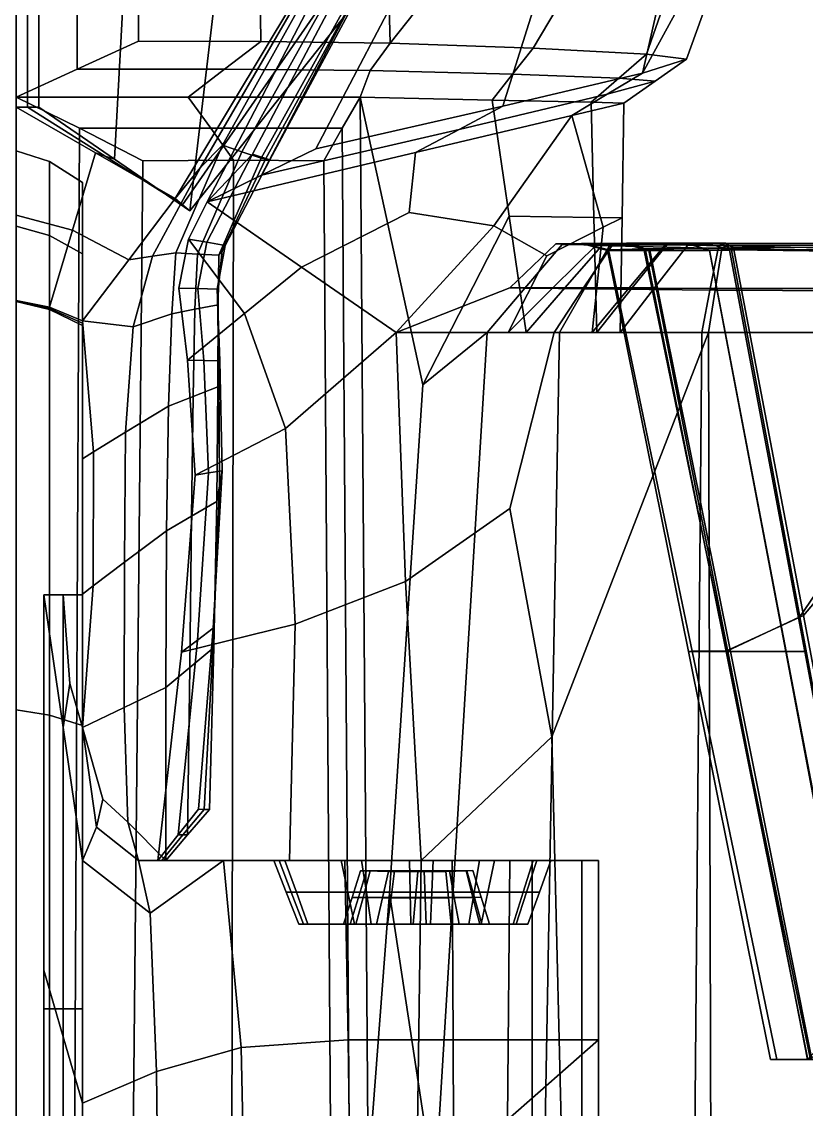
# Model space of a CAD drawing. Extents: x -0.97 to 0.97, y -3.2 to 2.94.
# Drawn here: x 0.004 to 0.556, y -1.914 to -1.148 of the extents above; entities that cross this region are included whole.
import ezdxf

# ---------------------------------------------------------------- set-up
doc = ezdxf.new("R2010")
doc.units = 0

msp = doc.modelspace()

# ---------------------------------------------------------------- linework, layer by layer
for points in [[(0.30911, -0.61197, 1.48229), (0.19304, -0.68223, 1.52173), (0.12244, -1.28111, 1.52199), (0.2758, -1.08781, 1.45087)], [(0.00805, -0.66997, 1.52316), (0, -0.66622, 1.5102), (0, -1.20824, 1.50308), (0.00805, -1.20824, 1.52218)], [(0.00805, -0.66997, 1.52316), (0.00805, -1.20824, 1.52218), (0.0161, -1.20824, 1.54127), (0.0161, -0.67746, 1.54907)], [(0.09905, -0.69437, 1.54055), (0.0161, -0.67746, 1.54907), (0.0161, -1.20824, 1.54127), (0.06927, -1.24467, 1.53163)], [(0.09905, -0.69437, 1.54055), (0.06927, -1.24467, 1.53163), (0.12244, -1.28111, 1.52199), (0.19304, -0.68223, 1.52173)], [(0.3534, -0.90356, 0.12538), (0.39881, -0.99217, 0.16561), (0.26335, -1.16303, -0.0069), (0.25686, -0.92598, 0.02908)], [(0.16934, -0.93384, -0.02034), (0.25686, -0.92598, 0.02908), (0.26335, -1.16303, -0.0069), (0.17238, -1.1618, -0.07773)], [(0.04317, -0.9327, -0.03723), (0.04314, -1.18141, -0.092), (0, -1.2011, -0.0802), (0, -0.93184, -0.03268)], [(0.04317, -0.9327, -0.03723), (0.08633, -0.93442, -0.04633), (0.08629, -1.16171, -0.10379), (0.04314, -1.18141, -0.092)], [(0.16934, -0.93384, -0.02034), (0.17238, -1.1618, -0.07773), (0.08629, -1.16171, -0.10379), (0.08633, -0.93442, -0.04633)], [(0.53946, -0.95912, 0.79418), (0.48033, -1.01217, 0.84908), (0.44103, -1.18428, 0.73614), (0.5429, -0.99805, 0.70376)], [(0.42786, -1.05909, 0.2239), (0.36404, -1.16657, 0.15343), (0.26335, -1.16303, -0.0069), (0.39881, -0.99217, 0.16561)], [(0.53145, -1.0097, 0.54884), (0.5429, -0.99805, 0.70376), (0.44103, -1.18428, 0.73614), (0.47211, -1.17442, 0.55108)], [(0.53145, -1.0097, 0.54884), (0.47211, -1.17442, 0.55108), (0.44384, -1.17087, 0.35538), (0.49611, -1.02104, 0.37402)], [(0.3896, -1.058, 0.94794), (0.34279, -1.20752, 0.90617), (0.44103, -1.18428, 0.73614), (0.48033, -1.01217, 0.84908)], [(0.42786, -1.05909, 0.2239), (0.49611, -1.02104, 0.37402), (0.44384, -1.17087, 0.35538), (0.36404, -1.16657, 0.15343)], [(0.3896, -1.058, 0.94794), (0.28307, -1.10023, 1.06877), (0.21097, -1.23745, 1.06869), (0.34279, -1.20752, 0.90617)], [(0.25548, -1.07761, 1.43277), (0.11727, -1.27683, 1.50742), (0.1121, -1.27255, 1.49284), (0.23515, -1.0674, 1.41466)], [(0.19535, -1.13798, 1.43127), (0.23515, -1.0674, 1.41466), (0.1121, -1.27255, 1.49284), (0.1298, -1.25071, 1.46688)], [(0.19535, -1.13798, 1.43127), (0.1298, -1.25071, 1.46688), (0.14524, -1.23494, 1.44814), (0.23697, -1.0707, 1.40049)], [(0.24849, -1.07864, 1.38273), (0.23697, -1.0707, 1.40049), (0.14524, -1.23494, 1.44814), (0.15889, -1.23954, 1.43001)], [(0.25548, -1.07761, 1.43277), (0.2758, -1.08781, 1.45087), (0.12244, -1.28111, 1.52199), (0.11727, -1.27683, 1.50742)], [(0.24849, -1.07864, 1.38273), (0.15889, -1.23954, 1.43001), (0.17254, -1.24414, 1.41187), (0.26002, -1.08658, 1.36496)], [(0.25673, -1.09623, 1.24678), (0.26002, -1.08658, 1.36496), (0.17254, -1.24414, 1.41187), (0.1756, -1.24472, 1.27081)], [(0.23993, -1.10235, 1.10846), (0.16641, -1.24133, 1.1091), (0.13445, -1.27479, 1.0885), (0.22642, -1.09883, 1.08833)], [(0.25474, -1.09953, 1.07855), (0.22642, -1.09883, 1.08833), (0.13445, -1.27479, 1.0885), (0.17271, -1.25612, 1.0786)], [(0.23993, -1.10235, 1.10846), (0.25344, -1.10588, 1.1286), (0.17866, -1.2453, 1.12974), (0.16641, -1.24133, 1.1091)], [(0.25474, -1.09953, 1.07855), (0.17271, -1.25612, 1.0786), (0.21097, -1.23745, 1.06869), (0.28307, -1.10023, 1.06877)], [(0.25673, -1.09623, 1.24678), (0.1756, -1.24472, 1.27081), (0.17866, -1.2453, 1.12974), (0.25344, -1.10588, 1.1286)], [(0.14678, -1.18145, -0.06321), (0.04314, -1.18141, -0.092), (0.08629, -1.16171, -0.10379), (0.17238, -1.1618, -0.07773)], [(0.14678, -1.18145, -0.06321), (0.17238, -1.1618, -0.07773), (0.26335, -1.16303, -0.0069), (0.24931, -1.18233, 0.00839)], [(0.34961, -1.18486, 0.16562), (0.24931, -1.18233, 0.00839), (0.26335, -1.16303, -0.0069), (0.36404, -1.16657, 0.15343)], [(0.34961, -1.18486, 0.16562), (0.36404, -1.16657, 0.15343), (0.44384, -1.17087, 0.35538), (0.42431, -1.18779, 0.36193)], [(0.45004, -1.18982, 0.55077), (0.42431, -1.18779, 0.36193), (0.44384, -1.17087, 0.35538), (0.47211, -1.17442, 0.55108)], [(0.45004, -1.18982, 0.55077), (0.47211, -1.17442, 0.55108), (0.44103, -1.18428, 0.73614), (0.41616, -1.1991, 0.73244)], [(0.14678, -1.18145, -0.06321), (0.12118, -1.2011, -0.0487), (0, -1.2011, -0.0802), (0.04314, -1.18141, -0.092)], [(0.14678, -1.18145, -0.06321), (0.24931, -1.18233, 0.00839), (0.24236, -1.2011, -0.0172), (0.12118, -1.2011, -0.0487)], [(0.34961, -1.18486, 0.16562), (0.33517, -1.20316, 0.17781), (0.24236, -1.2011, -0.0172), (0.24931, -1.18233, 0.00839)], [(0.312, -1.22376, 0.90724), (0.41616, -1.1991, 0.73244), (0.44103, -1.18428, 0.73614), (0.34279, -1.20752, 0.90617)], [(0.34961, -1.18486, 0.16562), (0.42431, -1.18779, 0.36193), (0.40478, -1.20471, 0.36848), (0.33517, -1.20316, 0.17781)], [(0.45004, -1.18982, 0.55077), (0.41616, -1.1991, 0.73244), (0.39129, -1.21392, 0.72874), (0.42798, -1.20522, 0.55046)], [(0.45004, -1.18982, 0.55077), (0.42798, -1.20522, 0.55046), (0.40478, -1.20471, 0.36848), (0.42431, -1.18779, 0.36193)], [(0.13712, -1.22294, -0.07248), (0.04467, -1.22295, -0.09825), (0, -1.2011, -0.0802), (0.12118, -1.2011, -0.0487)], [(0.04115, -1.95991, -0.07698), (0, -1.95947, -0.06757), (0, -1.2011, -0.0802), (0.04467, -1.22295, -0.09825)], [(0.13712, -1.22294, -0.07248), (0.12118, -1.2011, -0.0487), (0.24236, -1.2011, -0.0172), (0.22958, -1.22293, -0.0467)], [(0.23482, -1.95991, -0.02552), (0.22958, -1.22293, -0.0467), (0.24236, -1.2011, -0.0172), (0.24793, -1.95902, 0.00483)], [(0.34712, -1.28494, 0.19446), (0.28627, -1.40359, 0.05894), (0.24236, -1.2011, -0.0172), (0.33517, -1.20316, 0.17781)], [(0.26286, -1.76159, 0.01704), (0.24793, -1.95902, 0.00483), (0.24236, -1.2011, -0.0172), (0.28627, -1.40359, 0.05894)], [(0.312, -1.22376, 0.90724), (0.28122, -1.24, 0.9083), (0.39129, -1.21392, 0.72874), (0.41616, -1.1991, 0.73244)], [(0.06266, -1.24253, 1.5148), (0.00805, -1.20824, 1.52218), (0, -1.20824, 1.50308), (0.05605, -1.24039, 1.49796)], [(0.03975, -1.2947, 1.49796), (0.05605, -1.24039, 1.49796), (0, -1.20824, 1.50308), (0, -1.28426, 1.4996)], [(0.06266, -1.24253, 1.5148), (0.06927, -1.24467, 1.53163), (0.0161, -1.20824, 1.54127), (0.00805, -1.20824, 1.52218)], [(0.312, -1.22376, 0.90724), (0.34279, -1.20752, 0.90617), (0.21097, -1.23745, 1.06869), (0.17271, -1.25612, 1.0786)], [(0.34712, -1.28494, 0.19446), (0.33517, -1.20316, 0.17781), (0.40478, -1.20471, 0.36848), (0.40681, -1.28572, 0.37463)], [(0.4267, -1.28597, 0.55046), (0.42798, -1.20522, 0.55046), (0.39129, -1.21392, 0.72874), (0.41344, -1.2927, 0.70865)], [(0.4267, -1.28597, 0.55046), (0.40681, -1.28572, 0.37463), (0.40478, -1.20471, 0.36848), (0.42798, -1.20522, 0.55046)], [(0.27666, -1.28225, 0.95869), (0.33646, -1.29177, 0.89554), (0.39129, -1.21392, 0.72874), (0.28122, -1.24, 0.9083)], [(0.37365, -1.31289, 0.8359), (0.41344, -1.2927, 0.70865), (0.39129, -1.21392, 0.72874), (0.33646, -1.29177, 0.89554)], [(0.04115, -1.95991, -0.07698), (0.04467, -1.22295, -0.09825), (0.08937, -1.24592, -0.1162), (0.08233, -1.9608, -0.09575)], [(0.13712, -1.22294, -0.07248), (0.15305, -1.24546, -0.0962), (0.08937, -1.24592, -0.1162), (0.04467, -1.22295, -0.09825)], [(0.312, -1.22376, 0.90724), (0.17271, -1.25612, 1.0786), (0.13445, -1.27479, 1.0885), (0.28122, -1.24, 0.9083)], [(0.13712, -1.22294, -0.07248), (0.22958, -1.22293, -0.0467), (0.21671, -1.24587, -0.07615), (0.15305, -1.24546, -0.0962)], [(0.23482, -1.95991, -0.02552), (0.22165, -1.9608, -0.05586), (0.21671, -1.24587, -0.07615), (0.22958, -1.22293, -0.0467)], [(0.02344, -1.24631, 1.54446), (0.02344, -1.24631, 1.53153), (0, -1.23889, 1.53153), (0, -1.23889, 1.54446)], [(0.02344, -1.24631, 1.54446), (0, -1.23889, 1.54446), (0, -1.23889, 1.5574), (0.02344, -1.24631, 1.5574)], [(0.02344, -1.63617, 1.88855), (0.02344, -1.24631, 1.5574), (0, -1.23889, 1.5574), (0, -1.63254, 1.89231)], [(0.02344, -1.29845, 1.52693), (0, -1.29194, 1.52693), (0, -1.23889, 1.53153), (0.02344, -1.24631, 1.53153)], [(0.03975, -1.2947, 1.49796), (0.0795, -1.31558, 1.49469), (0.1121, -1.27255, 1.49284), (0.05605, -1.24039, 1.49796)], [(0.06266, -1.24253, 1.5148), (0.05605, -1.24039, 1.49796), (0.1121, -1.27255, 1.49284), (0.11727, -1.27683, 1.50742)], [(0.09602, -1.31317, 1.47889), (0.11255, -1.31077, 1.46309), (0.14524, -1.23494, 1.44814), (0.1298, -1.25071, 1.46688)], [(0.1277, -1.31155, 1.44549), (0.15889, -1.23954, 1.43001), (0.14524, -1.23494, 1.44814), (0.11255, -1.31077, 1.46309)], [(0.1277, -1.31155, 1.44549), (0.14284, -1.31233, 1.42789), (0.17254, -1.24414, 1.41187), (0.15889, -1.23954, 1.43001)], [(0.27666, -1.28225, 0.95869), (0.28122, -1.24, 0.9083), (0.13445, -1.27479, 1.0885), (0.201, -1.32076, 1.07398)], [(0.02344, -1.24631, 1.54446), (0.02344, -1.24631, 1.5574), (0.04689, -1.26115, 1.5574), (0.04689, -1.26115, 1.54446)], [(0.02344, -1.24631, 1.54446), (0.04689, -1.26115, 1.54446), (0.04689, -1.26115, 1.53153), (0.02344, -1.24631, 1.53153)], [(0.02344, -1.63617, 1.88855), (0.04689, -1.64345, 1.88102), (0.04689, -1.26115, 1.5574), (0.02344, -1.24631, 1.5574)], [(0.02344, -1.29845, 1.52693), (0.02344, -1.24631, 1.53153), (0.04689, -1.26115, 1.53153), (0.04689, -1.31146, 1.52693)], [(0.06266, -1.24253, 1.5148), (0.11727, -1.27683, 1.50742), (0.12244, -1.28111, 1.52199), (0.06927, -1.24467, 1.53163)], [(0.152, -1.9608, -0.07583), (0.08233, -1.9608, -0.09575), (0.08937, -1.24592, -0.1162), (0.15305, -1.24546, -0.0962)], [(0.13432, -1.30332, 1.10878), (0.12132, -1.30104, 1.08852), (0.13445, -1.27479, 1.0885), (0.16641, -1.24133, 1.1091)], [(0.13432, -1.30332, 1.10878), (0.16641, -1.24133, 1.1091), (0.17866, -1.2453, 1.12974), (0.14732, -1.30559, 1.12904)], [(0.14508, -1.30896, 1.27847), (0.1756, -1.24472, 1.27081), (0.17254, -1.24414, 1.41187), (0.14284, -1.31233, 1.42789)], [(0.14508, -1.30896, 1.27847), (0.14732, -1.30559, 1.12904), (0.17866, -1.2453, 1.12974), (0.1756, -1.24472, 1.27081)], [(0.152, -1.9608, -0.07583), (0.15305, -1.24546, -0.0962), (0.21671, -1.24587, -0.07615), (0.22165, -1.9608, -0.05586)], [(0.09602, -1.31317, 1.47889), (0.1298, -1.25071, 1.46688), (0.1121, -1.27255, 1.49284), (0.0795, -1.31558, 1.49469)], [(0.04689, -1.29469, 1.53708), (0.04689, -1.31146, 1.52693), (0.04689, -1.26115, 1.53153), (0.04689, -1.26115, 1.54446)], [(0.04689, -1.29469, 1.53708), (0.04689, -1.26115, 1.54446), (0.04689, -1.26115, 1.5574), (0.04689, -1.31146, 1.53986)], [(0.04689, -1.74323, 1.85351), (0.04689, -1.40629, 1.5574), (0.04689, -1.26115, 1.5574), (0.04689, -1.64345, 1.88102)], [(0.04689, -1.43148, 1.53756), (0.04689, -1.31146, 1.53986), (0.04689, -1.26115, 1.5574), (0.04689, -1.40629, 1.5574)], [(0.16091, -1.35354, 1.08127), (0.201, -1.32076, 1.07398), (0.13445, -1.27479, 1.0885), (0.12132, -1.30104, 1.08852)], [(0.03975, -1.2947, 1.49796), (0, -1.28426, 1.4996), (0, -1.3442, 1.49867), (0.02344, -1.34901, 1.49796)], [(0.27666, -1.28225, 0.95869), (0.201, -1.32076, 1.07398), (0.26754, -1.36673, 1.05947), (0.33646, -1.29177, 0.89554)], [(0.34712, -1.28494, 0.19446), (0.35907, -1.36673, 0.21112), (0.33176, -1.36673, 0.04586), (0.28627, -1.40359, 0.05894)], [(0.34712, -1.28494, 0.19446), (0.40681, -1.28572, 0.37463), (0.40884, -1.36673, 0.38079), (0.35907, -1.36673, 0.21112)], [(0.4267, -1.28597, 0.55046), (0.41344, -1.2927, 0.70865), (0.40569, -1.36673, 0.72013), (0.42542, -1.36673, 0.55046)], [(0.4267, -1.28597, 0.55046), (0.42542, -1.36673, 0.55046), (0.40884, -1.36673, 0.38079), (0.40681, -1.28572, 0.37463)], [(0.02344, -1.29845, 1.52693), (0.02344, -1.35059, 1.52232), (0, -1.34499, 1.52232), (0, -1.29194, 1.52693)], [(0.37365, -1.31289, 0.8359), (0.33646, -1.29177, 0.89554), (0.26754, -1.36673, 1.05947), (0.34648, -1.36673, 0.8898)], [(0.37365, -1.31289, 0.8359), (0.34648, -1.36673, 0.8898), (0.40569, -1.36673, 0.72013), (0.41344, -1.2927, 0.70865)], [(0.03975, -1.2947, 1.49796), (0.02344, -1.34901, 1.49796), (0.04689, -1.35862, 1.49654), (0.0795, -1.31558, 1.49469)], [(0.02344, -1.29845, 1.52693), (0.04689, -1.31146, 1.52693), (0.04689, -1.36178, 1.52232), (0.02344, -1.35059, 1.52232)], [(0.04689, -1.29469, 1.53708), (0.04689, -1.31146, 1.53986), (0.04689, -1.36178, 1.52232), (0.04689, -1.31146, 1.52693)], [(0.16091, -1.35354, 1.08127), (0.12132, -1.30104, 1.08852), (0.11463, -1.33549, 1.08854), (0.12082, -1.38632, 1.08856)], [(0.13432, -1.30332, 1.10878), (0.12808, -1.33588, 1.10818), (0.11463, -1.33549, 1.08854), (0.12132, -1.30104, 1.08852)], [(0.13432, -1.30332, 1.10878), (0.14732, -1.30559, 1.12904), (0.14152, -1.33627, 1.12782), (0.12808, -1.33588, 1.10818)], [(0.14508, -1.30896, 1.27847), (0.14189, -1.34178, 1.27617), (0.14152, -1.33627, 1.12782), (0.14732, -1.30559, 1.12904)], [(0.14508, -1.30896, 1.27847), (0.14284, -1.31233, 1.42789), (0.14226, -1.34729, 1.42453), (0.14189, -1.34178, 1.27617)], [(0.37813, -1.33522, 0.8879), (0.3477, -1.33532, 1.02116), (0.38008, -1.30444, 1.01272), (0.40955, -1.30425, 0.88595)], [(0.39912, -1.33602, 1.09449), (0.41935, -1.30582, 1.07948), (0.38008, -1.30444, 1.01272), (0.3477, -1.33532, 1.02116)], [(0.38633, -1.33543, 0.21533), (0.4134, -1.30466, 0.21949), (0.38445, -1.30477, 0.07269), (0.35819, -1.33549, 0.05934)], [(0.4004, -1.33566, -0.08683), (0.35819, -1.33549, 0.05934), (0.38445, -1.30477, 0.07269), (0.41818, -1.3051, -0.06329)], [(0.37813, -1.33522, 0.8879), (0.40955, -1.30425, 0.88595), (0.45746, -1.30456, 0.72368), (0.43167, -1.33538, 0.72192)], [(0.42729, -1.30405, 0.88164), (0.40955, -1.30425, 0.88595), (0.38008, -1.30444, 1.01272), (0.39802, -1.30416, 1.00229)], [(0.43093, -1.30467, 1.0647), (0.39802, -1.30416, 1.00229), (0.38008, -1.30444, 1.01272), (0.41935, -1.30582, 1.07948)], [(0.42975, -1.30389, -0.05069), (0.41818, -1.3051, -0.06329), (0.38445, -1.30477, 0.07269), (0.40055, -1.30408, 0.07868)], [(0.42954, -1.30414, 0.22071), (0.40055, -1.30408, 0.07868), (0.38445, -1.30477, 0.07269), (0.4134, -1.30466, 0.21949)], [(0.38633, -1.33543, 0.21533), (0.43379, -1.33543, 0.37956), (0.45857, -1.30466, 0.37833), (0.4134, -1.30466, 0.21949)], [(0.42729, -1.30405, 0.88164), (0.39802, -1.30416, 1.00229), (0.41638, -1.30919, 0.99199), (0.44544, -1.30916, 0.87735)], [(0.43093, -1.30467, 1.0647), (0.44312, -1.30882, 1.05012), (0.41638, -1.30919, 0.99199), (0.39802, -1.30416, 1.00229)], [(0.39912, -1.33602, 1.09449), (0.49225, -1.3369, 1.11459), (0.49694, -1.30756, 1.09471), (0.41935, -1.30582, 1.07948)], [(0.4004, -1.33566, -0.08683), (0.41818, -1.3051, -0.06329), (0.49469, -1.30535, -0.15181), (0.48876, -1.33579, -0.18191)], [(0.42975, -1.30389, -0.05069), (0.40055, -1.30408, 0.07868), (0.41719, -1.30869, 0.08462), (0.44201, -1.308, -0.0383)], [(0.42954, -1.30414, 0.22071), (0.44619, -1.30892, 0.22196), (0.41719, -1.30869, 0.08462), (0.40055, -1.30408, 0.07868)], [(0.42729, -1.30405, 0.88164), (0.47255, -1.30411, 0.72396), (0.45746, -1.30456, 0.72368), (0.40955, -1.30425, 0.88595)], [(0.42954, -1.30414, 0.22071), (0.4134, -1.30466, 0.21949), (0.45857, -1.30466, 0.37833), (0.47311, -1.30414, 0.37732)], [(0.49989, -1.59136, 1.04744), (0.47348, -1.59155, 0.99118), (0.41638, -1.30919, 0.99199), (0.44312, -1.30882, 1.05012)], [(0.501, -1.59154, 0.8772), (0.44544, -1.30916, 0.87735), (0.41638, -1.30919, 0.99199), (0.47348, -1.59155, 0.99118)], [(0.50027, -1.59094, -0.02683), (0.44201, -1.308, -0.0383), (0.41719, -1.30869, 0.08462), (0.47598, -1.5913, 0.09488)], [(0.50287, -1.59142, 0.22791), (0.47598, -1.5913, 0.09488), (0.41719, -1.30869, 0.08462), (0.44619, -1.30892, 0.22196)], [(0.42975, -1.30389, -0.05069), (0.49952, -1.30381, -0.13452), (0.49469, -1.30535, -0.15181), (0.41818, -1.3051, -0.06329)], [(0.43093, -1.30467, 1.0647), (0.41935, -1.30582, 1.07948), (0.49694, -1.30756, 1.09471), (0.49998, -1.3057, 1.07805)], [(0.42729, -1.30405, 0.88164), (0.44544, -1.30916, 0.87735), (0.48811, -1.30898, 0.7242), (0.47255, -1.30411, 0.72396)], [(0.42954, -1.30414, 0.22071), (0.47311, -1.30414, 0.37732), (0.48815, -1.30892, 0.37636), (0.44619, -1.30892, 0.22196)], [(0.42975, -1.30389, -0.05069), (0.44201, -1.308, -0.0383), (0.50508, -1.30716, -0.11756), (0.49952, -1.30381, -0.13452)], [(0.43093, -1.30467, 1.0647), (0.49998, -1.3057, 1.07805), (0.50375, -1.30872, 1.06164), (0.44312, -1.30882, 1.05012)], [(0.44956, -1.33543, 0.55045), (0.43167, -1.33538, 0.72192), (0.45746, -1.30456, 0.72368), (0.47353, -1.30466, 0.55043)], [(0.44956, -1.33543, 0.55045), (0.47353, -1.30466, 0.55043), (0.45857, -1.30466, 0.37833), (0.43379, -1.33543, 0.37956)], [(0.50027, -1.59094, -0.02683), (0.55431, -1.56614, -0.10724), (0.50508, -1.30716, -0.11756), (0.44201, -1.308, -0.0383)], [(0.49989, -1.59136, 1.04744), (0.44312, -1.30882, 1.05012), (0.50375, -1.30872, 1.06164), (0.55183, -1.5671, 1.05723)], [(0.501, -1.59154, 0.8772), (0.54185, -1.59145, 0.7241), (0.48811, -1.30898, 0.7242), (0.44544, -1.30916, 0.87735)], [(0.50287, -1.59142, 0.22791), (0.44619, -1.30892, 0.22196), (0.48815, -1.30892, 0.37636), (0.54224, -1.59142, 0.37789)], [(0.48764, -1.30414, 0.55046), (0.47353, -1.30466, 0.55043), (0.45746, -1.30456, 0.72368), (0.47255, -1.30411, 0.72396)], [(0.48764, -1.30414, 0.55046), (0.47311, -1.30414, 0.37732), (0.45857, -1.30466, 0.37833), (0.47353, -1.30466, 0.55043)], [(0.48764, -1.30414, 0.55046), (0.47255, -1.30411, 0.72396), (0.48811, -1.30898, 0.7242), (0.50224, -1.30892, 0.55049)], [(0.48764, -1.30414, 0.55046), (0.50224, -1.30892, 0.55049), (0.48815, -1.30892, 0.37636), (0.47311, -1.30414, 0.37732)], [(0.55541, -1.59142, 0.55047), (0.50224, -1.30892, 0.55049), (0.48811, -1.30898, 0.7242), (0.54185, -1.59145, 0.7241)], [(0.55541, -1.59142, 0.55047), (0.54224, -1.59142, 0.37789), (0.48815, -1.30892, 0.37636), (0.50224, -1.30892, 0.55049)], [(0.59907, -1.33573, -0.18461), (0.48876, -1.33579, -0.18191), (0.49469, -1.30535, -0.15181), (0.5941, -1.30524, -0.15624)], [(0.58695, -1.33753, 1.08816), (0.58242, -1.30879, 1.06691), (0.49694, -1.30756, 1.09471), (0.49225, -1.3369, 1.11459)], [(0.59222, -1.30404, -0.1399), (0.5941, -1.30524, -0.15624), (0.49469, -1.30535, -0.15181), (0.49952, -1.30381, -0.13452)], [(0.57914, -1.30735, 1.05153), (0.49998, -1.3057, 1.07805), (0.49694, -1.30756, 1.09471), (0.58242, -1.30879, 1.06691)], [(0.59222, -1.30404, -0.1399), (0.49952, -1.30381, -0.13452), (0.50508, -1.30716, -0.11756), (0.59087, -1.30651, -0.12392)], [(0.57914, -1.30735, 1.05153), (0.57635, -1.30953, 1.03643), (0.50375, -1.30872, 1.06164), (0.49998, -1.3057, 1.07805)], [(0.6009, -1.49491, 1.03181), (0.55183, -1.5671, 1.05723), (0.50375, -1.30872, 1.06164), (0.57635, -1.30953, 1.03643)], [(0.61666, -1.49266, -0.11632), (0.59087, -1.30651, -0.12392), (0.50508, -1.30716, -0.11756), (0.55431, -1.56614, -0.10724)], [(0.04689, -1.43148, 1.53756), (0.04689, -1.45667, 1.51772), (0.04689, -1.36178, 1.52232), (0.04689, -1.31146, 1.53986)], [(0.09602, -1.31317, 1.47889), (0.0795, -1.31558, 1.49469), (0.04689, -1.35862, 1.49654), (0.08235, -1.36277, 1.47531)], [(0.09602, -1.31317, 1.47889), (0.08235, -1.36277, 1.47531), (0.10966, -1.35357, 1.45823), (0.11255, -1.31077, 1.46309)], [(0.1277, -1.31155, 1.44549), (0.11255, -1.31077, 1.46309), (0.10966, -1.35357, 1.45823), (0.12596, -1.35043, 1.44138)], [(0.1277, -1.31155, 1.44549), (0.12596, -1.35043, 1.44138), (0.14226, -1.34729, 1.42453), (0.14284, -1.31233, 1.42789)], [(0.16091, -1.35354, 1.08127), (0.1896, -1.43447, 1.07827), (0.26754, -1.36673, 1.05947), (0.201, -1.32076, 1.07398)], [(0.13211, -1.3866, 1.10797), (0.12082, -1.38632, 1.08856), (0.11463, -1.33549, 1.08854), (0.12808, -1.33588, 1.10818)], [(0.13211, -1.3866, 1.10797), (0.12808, -1.33588, 1.10818), (0.14152, -1.33627, 1.12782), (0.14339, -1.38687, 1.12739)], [(0.14275, -1.39602, 1.27034), (0.14339, -1.38687, 1.12739), (0.14152, -1.33627, 1.12782), (0.14189, -1.34178, 1.27617)], [(0.37813, -1.33522, 0.8879), (0.34648, -1.36673, 0.8898), (0.26754, -1.36673, 1.05947), (0.3477, -1.33532, 1.02116)], [(0.39912, -1.33602, 1.09449), (0.3477, -1.33532, 1.02116), (0.26754, -1.36673, 1.05947), (0.37874, -1.36673, 1.10951)], [(0.38633, -1.33543, 0.21533), (0.35819, -1.33549, 0.05934), (0.33176, -1.36673, 0.04586), (0.35907, -1.36673, 0.21112)], [(0.4004, -1.33566, -0.08683), (0.38251, -1.36673, -0.11057), (0.33176, -1.36673, 0.04586), (0.35819, -1.33549, 0.05934)], [(0.37813, -1.33522, 0.8879), (0.43167, -1.33538, 0.72192), (0.40569, -1.36673, 0.72013), (0.34648, -1.36673, 0.8898)], [(0.38633, -1.33543, 0.21533), (0.35907, -1.36673, 0.21112), (0.40884, -1.36673, 0.38079), (0.43379, -1.33543, 0.37956)], [(0.39912, -1.33602, 1.09449), (0.37874, -1.36673, 1.10951), (0.48753, -1.36673, 1.13453), (0.49225, -1.3369, 1.11459)], [(0.4004, -1.33566, -0.08683), (0.48876, -1.33579, -0.18191), (0.4828, -1.36673, -0.21223), (0.38251, -1.36673, -0.11057)], [(0.44956, -1.33543, 0.55045), (0.42542, -1.36673, 0.55046), (0.40569, -1.36673, 0.72013), (0.43167, -1.33538, 0.72192)], [(0.44956, -1.33543, 0.55045), (0.43379, -1.33543, 0.37956), (0.40884, -1.36673, 0.38079), (0.42542, -1.36673, 0.55046)], [(0.59907, -1.33573, -0.18461), (0.60409, -1.36673, -0.21318), (0.4828, -1.36673, -0.21223), (0.48876, -1.33579, -0.18191)], [(0.58695, -1.33753, 1.08816), (0.49225, -1.3369, 1.11459), (0.48753, -1.36673, 1.13453), (0.59151, -1.36673, 1.10951)], [(0.02344, -1.3498, 1.51014), (0.02344, -1.34901, 1.49796), (0, -1.3442, 1.49867), (0, -1.3446, 1.5105)], [(0.02344, -1.3498, 1.51014), (0, -1.3446, 1.5105), (0, -1.34499, 1.52232), (0.02344, -1.35059, 1.52232)], [(0.12474, -1.41195, 1.42988), (0.1421, -1.40517, 1.41329), (0.14226, -1.34729, 1.42453), (0.12596, -1.35043, 1.44138)], [(0.14275, -1.39602, 1.27034), (0.14189, -1.34178, 1.27617), (0.14226, -1.34729, 1.42453), (0.1421, -1.40517, 1.41329)], [(0.02344, -1.3498, 1.51014), (0.04689, -1.3602, 1.50943), (0.04689, -1.35862, 1.49654), (0.02344, -1.34901, 1.49796)], [(0.02344, -1.3498, 1.51014), (0.02344, -1.35059, 1.52232), (0.04689, -1.36178, 1.52232), (0.04689, -1.3602, 1.50943)], [(0.07713, -1.43691, 1.46414), (0.10737, -1.41873, 1.44646), (0.10966, -1.35357, 1.45823), (0.08235, -1.36277, 1.47531)], [(0.12474, -1.41195, 1.42988), (0.12596, -1.35043, 1.44138), (0.10966, -1.35357, 1.45823), (0.10737, -1.41873, 1.44646)], [(0.16091, -1.35354, 1.08127), (0.12082, -1.38632, 1.08856), (0.12608, -1.46724, 1.08857), (0.1896, -1.43447, 1.07827)], [(0.04689, -1.45588, 1.49977), (0.05445, -1.45074, 1.48188), (0.04689, -1.35862, 1.49654), (0.04689, -1.3602, 1.50943)], [(0.07713, -1.43691, 1.46414), (0.08235, -1.36277, 1.47531), (0.04689, -1.35862, 1.49654), (0.05445, -1.45074, 1.48188)], [(0.04689, -1.45588, 1.49977), (0.04689, -1.3602, 1.50943), (0.04689, -1.36178, 1.52232), (0.04689, -1.45667, 1.51772)], [(0.1965, -1.57228, 1.08376), (0.27422, -1.54204, 1.08686), (0.26754, -1.36673, 1.05947), (0.1896, -1.43447, 1.07827)], [(0.26286, -1.76159, 0.01704), (0.28627, -1.40359, 0.05894), (0.33176, -1.36673, 0.04586), (0.29488, -1.97177, -0.00767)], [(0.34758, -1.49066, 1.10581), (0.37874, -1.36673, 1.10951), (0.26754, -1.36673, 1.05947), (0.27422, -1.54204, 1.08686)], [(0.37042, -2.04184, -0.11605), (0.29488, -1.97177, -0.00767), (0.33176, -1.36673, 0.04586), (0.38251, -1.36673, -0.11057)], [(0.34758, -1.49066, 1.10581), (0.37717, -1.65143, 1.12318), (0.48753, -1.36673, 1.13453), (0.37874, -1.36673, 1.10951)], [(0.37042, -2.04184, -0.11605), (0.38251, -1.36673, -0.11057), (0.4828, -1.36673, -0.21223), (0.47692, -2.04184, -0.21589)], [(0.38591, -2.00983, 1.12898), (0.48932, -2.03383, 1.1394), (0.48753, -1.36673, 1.13453), (0.37717, -1.65143, 1.12318)], [(0.6018, -2.04184, -0.21502), (0.47692, -2.04184, -0.21589), (0.4828, -1.36673, -0.21223), (0.60409, -1.36673, -0.21318)], [(0.59151, -2.04184, 1.10951), (0.59151, -1.36673, 1.10951), (0.48753, -1.36673, 1.13453), (0.48932, -2.03383, 1.1394)], [(0.13211, -1.3866, 1.10797), (0.13559, -1.46571, 1.10794), (0.12608, -1.46724, 1.08857), (0.12082, -1.38632, 1.08856)], [(0.13211, -1.3866, 1.10797), (0.14339, -1.38687, 1.12739), (0.14509, -1.46418, 1.12731), (0.13559, -1.46571, 1.10794)], [(0.14275, -1.39602, 1.27034), (0.14325, -1.47495, 1.26378), (0.14509, -1.46418, 1.12731), (0.14339, -1.38687, 1.12739)], [(0.14275, -1.39602, 1.27034), (0.1421, -1.40517, 1.41329), (0.14141, -1.48571, 1.40025), (0.14325, -1.47495, 1.26378)], [(0.04689, -1.74323, 1.85351), (0.04689, -1.843, 1.82599), (0.04689, -1.55143, 1.5574), (0.04689, -1.40629, 1.5574)], [(0.04689, -1.43148, 1.53756), (0.04689, -1.40629, 1.5574), (0.04689, -1.55143, 1.5574), (0.04689, -1.5515, 1.53526)], [(0.12474, -1.41195, 1.42988), (0.12364, -1.49606, 1.41705), (0.14141, -1.48571, 1.40025), (0.1421, -1.40517, 1.41329)], [(0.12474, -1.41195, 1.42988), (0.10737, -1.41873, 1.44646), (0.10588, -1.50642, 1.43385), (0.12364, -1.49606, 1.41705)], [(0.07713, -1.43691, 1.46414), (0.07638, -1.52862, 1.45184), (0.10588, -1.50642, 1.43385), (0.10737, -1.41873, 1.44646)], [(0.04689, -1.43148, 1.53756), (0.04689, -1.5515, 1.53526), (0.04689, -1.55156, 1.51312), (0.04689, -1.45667, 1.51772)], [(0.07713, -1.43691, 1.46414), (0.05445, -1.45074, 1.48188), (0.05426, -1.54532, 1.47078), (0.07638, -1.52862, 1.45184)], [(0.1965, -1.57228, 1.08376), (0.1896, -1.43447, 1.07827), (0.12608, -1.46724, 1.08857), (0.1166, -1.59193, 1.08858)], [(0.04689, -1.45588, 1.49977), (0.04689, -1.55101, 1.4916), (0.05426, -1.54532, 1.47078), (0.05445, -1.45074, 1.48188)], [(0.04689, -1.45588, 1.49977), (0.04689, -1.45667, 1.51772), (0.04689, -1.55156, 1.51312), (0.04689, -1.55101, 1.4916)], [(0.12768, -1.58347, 1.10786), (0.1166, -1.59193, 1.08858), (0.12608, -1.46724, 1.08857), (0.13559, -1.46571, 1.10794)], [(0.12768, -1.58347, 1.10786), (0.13559, -1.46571, 1.10794), (0.14509, -1.46418, 1.12731), (0.13876, -1.575, 1.12714)], [(0.13898, -1.58183, 1.25932), (0.13876, -1.575, 1.12714), (0.14509, -1.46418, 1.12731), (0.14325, -1.47495, 1.26378)], [(0.13898, -1.58183, 1.25932), (0.14325, -1.47495, 1.26378), (0.14141, -1.48571, 1.40025), (0.13919, -1.58865, 1.3915)], [(0.12229, -1.60272, 1.40897), (0.13919, -1.58865, 1.3915), (0.14141, -1.48571, 1.40025), (0.12364, -1.49606, 1.41705)], [(0.34758, -1.49066, 1.10581), (0.27422, -1.54204, 1.08686), (0.28527, -1.73852, 1.0984), (0.37717, -1.65143, 1.12318)], [(0.61666, -1.49266, -0.11632), (0.55431, -1.56614, -0.10724), (0.60428, -1.82952, -0.09702), (0.64293, -1.68197, -0.10886)], [(0.12229, -1.60272, 1.40897), (0.12364, -1.49606, 1.41705), (0.10588, -1.50642, 1.43385), (0.10538, -1.6168, 1.42644)], [(0.6009, -1.49491, 1.03181), (0.62592, -1.68344, 1.02738), (0.60067, -1.82988, 1.05303), (0.55183, -1.5671, 1.05723)], [(0.07613, -1.63092, 1.44492), (0.10538, -1.6168, 1.42644), (0.10588, -1.50642, 1.43385), (0.07638, -1.52862, 1.45184)], [(0.07613, -1.63092, 1.44492), (0.07638, -1.52862, 1.45184), (0.05426, -1.54532, 1.47078), (0.04689, -1.64504, 1.4634)], [(0.04689, -1.64504, 1.48641), (0.04689, -1.64504, 1.4634), (0.05426, -1.54532, 1.47078), (0.04689, -1.55101, 1.4916)], [(0.1965, -1.57228, 1.08376), (0.19251, -1.73852, 1.09349), (0.28527, -1.73852, 1.0984), (0.27422, -1.54204, 1.08686)], [(0.03322, -1.5515, 1.53526), (0.03322, -1.55143, 1.5574), (0.01956, -1.55143, 1.5574), (0.01956, -1.5515, 1.53526)], [(0.03322, -1.843, 1.82599), (0.01956, -1.843, 1.82599), (0.01956, -1.55143, 1.5574), (0.03322, -1.55143, 1.5574)], [(0.01956, -1.72777, 1.52296), (0.01956, -1.5515, 1.53526), (0.01956, -1.55143, 1.5574), (0.01956, -1.81588, 1.52788)], [(0.01956, -1.99469, 1.81821), (0.01956, -1.81588, 1.52788), (0.01956, -1.55143, 1.5574), (0.01956, -1.843, 1.82599)], [(0.03322, -1.5515, 1.53526), (0.01956, -1.5515, 1.53526), (0.01956, -1.55156, 1.51312), (0.03322, -1.55156, 1.51312)], [(0.01956, -1.72777, 1.52296), (0.01956, -1.81595, 1.50574), (0.01956, -1.55156, 1.51312), (0.01956, -1.5515, 1.53526)], [(0.03778, -1.61388, 1.51066), (0.03322, -1.55156, 1.51312), (0.01956, -1.55156, 1.51312), (0.03322, -1.64504, 1.50943)], [(0.03322, -1.86268, 1.5039), (0.03322, -1.64504, 1.50943), (0.01956, -1.55156, 1.51312), (0.01956, -1.81595, 1.50574)], [(0.03322, -1.5515, 1.53526), (0.04689, -1.5515, 1.53526), (0.04689, -1.55143, 1.5574), (0.03322, -1.55143, 1.5574)], [(0.03322, -1.843, 1.82599), (0.03322, -1.55143, 1.5574), (0.04689, -1.55143, 1.5574), (0.04689, -1.843, 1.82599)], [(0.03322, -1.5515, 1.53526), (0.03322, -1.55156, 1.51312), (0.04689, -1.55156, 1.51312), (0.04689, -1.5515, 1.53526)], [(0.03778, -1.61388, 1.51066), (0.04689, -1.64504, 1.50943), (0.04689, -1.55156, 1.51312), (0.03322, -1.55156, 1.51312)], [(0.04689, -1.64504, 1.48641), (0.04689, -1.55101, 1.4916), (0.04689, -1.55156, 1.51312), (0.04689, -1.64504, 1.50943)], [(0.49989, -1.59136, 1.04744), (0.55183, -1.5671, 1.05723), (0.60067, -1.82988, 1.05303), (0.55742, -1.8787, 1.04497)], [(0.50027, -1.59094, -0.02683), (0.55933, -1.8787, -0.01538), (0.60428, -1.82952, -0.09702), (0.55431, -1.56614, -0.10724)], [(0.1965, -1.57228, 1.08376), (0.1166, -1.59193, 1.08858), (0.09975, -1.73852, 1.08858), (0.19251, -1.73852, 1.09349)], [(0.12768, -1.58347, 1.10786), (0.13876, -1.575, 1.12714), (0.12843, -1.70258, 1.12693), (0.11409, -1.72055, 1.10775)], [(0.13898, -1.58183, 1.25932), (0.13233, -1.70269, 1.25591), (0.12843, -1.70258, 1.12693), (0.13876, -1.575, 1.12714)], [(0.12768, -1.58347, 1.10786), (0.11409, -1.72055, 1.10775), (0.09975, -1.73852, 1.08858), (0.1166, -1.59193, 1.08858)], [(0.13898, -1.58183, 1.25932), (0.13919, -1.58865, 1.3915), (0.13623, -1.7028, 1.38489), (0.13233, -1.70269, 1.25591)], [(0.12229, -1.60272, 1.40897), (0.1208, -1.72066, 1.40327), (0.13623, -1.7028, 1.38489), (0.13919, -1.58865, 1.3915)], [(0.49989, -1.59136, 1.04744), (0.55742, -1.8787, 1.04497), (0.53124, -1.8787, 0.99055), (0.47348, -1.59155, 0.99118)], [(0.501, -1.59154, 0.8772), (0.47348, -1.59155, 0.99118), (0.53124, -1.8787, 0.99055), (0.55721, -1.8787, 0.87712)], [(0.50027, -1.59094, -0.02683), (0.47598, -1.5913, 0.09488), (0.5355, -1.8787, 0.10522), (0.55933, -1.8787, -0.01538)], [(0.50287, -1.59142, 0.22791), (0.56024, -1.8787, 0.23394), (0.5355, -1.8787, 0.10522), (0.47598, -1.5913, 0.09488)], [(0.501, -1.59154, 0.8772), (0.55721, -1.8787, 0.87712), (0.59624, -1.8787, 0.72399), (0.54185, -1.59145, 0.7241)], [(0.50287, -1.59142, 0.22791), (0.54224, -1.59142, 0.37789), (0.597, -1.8787, 0.37946), (0.56024, -1.8787, 0.23394)], [(0.55541, -1.59142, 0.55047), (0.54185, -1.59145, 0.7241), (0.59624, -1.8787, 0.72399), (0.60925, -1.8787, 0.55046)], [(0.55541, -1.59142, 0.55047), (0.60925, -1.8787, 0.55046), (0.597, -1.8787, 0.37946), (0.54224, -1.59142, 0.37789)], [(0.12229, -1.60272, 1.40897), (0.10538, -1.6168, 1.42644), (0.10538, -1.73852, 1.42164), (0.1208, -1.72066, 1.40327)], [(0.03778, -1.61388, 1.51066), (0.03322, -1.64504, 1.50943), (0.04689, -1.73852, 1.50574), (0.04689, -1.64504, 1.50943)], [(0.07613, -1.63092, 1.44492), (0.07868, -1.71162, 1.44696), (0.10538, -1.73852, 1.42164), (0.10538, -1.6168, 1.42644)], [(0.07613, -1.63092, 1.44492), (0.04689, -1.64504, 1.4634), (0.06102, -1.6954, 1.46295), (0.07868, -1.71162, 1.44696)], [(0.02344, -1.63617, 1.88855), (0, -1.63254, 1.89231), (0, -2.02618, 2.22723), (0.02344, -2.02604, 2.2197)], [(0.02344, -1.63617, 1.88855), (0.02344, -2.02604, 2.2197), (0.04689, -2.02576, 2.20464), (0.04689, -1.64345, 1.88102)], [(0.03322, -1.86268, 1.5039), (0.04689, -1.90942, 1.50206), (0.04689, -1.73852, 1.50574), (0.03322, -1.64504, 1.50943)], [(0.04689, -1.74323, 1.85351), (0.04689, -1.64345, 1.88102), (0.04689, -2.02576, 2.20464), (0.04689, -2.08016, 2.14961)], [(0.04689, -1.64504, 1.48641), (0.04689, -1.64504, 1.50943), (0.04689, -1.73852, 1.50574), (0.05675, -1.71515, 1.47836)], [(0.04689, -1.64504, 1.48641), (0.05675, -1.71515, 1.47836), (0.06102, -1.6954, 1.46295), (0.04689, -1.64504, 1.4634)], [(0.38591, -2.00983, 1.12898), (0.37717, -1.65143, 1.12318), (0.28527, -1.73852, 1.0984), (0.28188, -1.97782, 1.0984)], [(0.08633, -1.73852, 1.46159), (0.07868, -1.71162, 1.44696), (0.06102, -1.6954, 1.46295), (0.05675, -1.71515, 1.47836)], [(0.11744, -1.7206, 1.25551), (0.11409, -1.72055, 1.10775), (0.12843, -1.70258, 1.12693), (0.13233, -1.70269, 1.25591)], [(0.11744, -1.7206, 1.25551), (0.13233, -1.70269, 1.25591), (0.13623, -1.7028, 1.38489), (0.1208, -1.72066, 1.40327)], [(0.08633, -1.73852, 1.46159), (0.05675, -1.71515, 1.47836), (0.04689, -1.73852, 1.50574), (0.09454, -1.77567, 1.47643)], [(0.08633, -1.73852, 1.46159), (0.12576, -1.73852, 1.44045), (0.10538, -1.73852, 1.42164), (0.07868, -1.71162, 1.44696)], [(0.11744, -1.7206, 1.25551), (0.10256, -1.73852, 1.25511), (0.09975, -1.73852, 1.08858), (0.11409, -1.72055, 1.10775)], [(0.11744, -1.7206, 1.25551), (0.1208, -1.72066, 1.40327), (0.10538, -1.73852, 1.42164), (0.10256, -1.73852, 1.25511)], [(0.01956, -1.72777, 1.52296), (0.01956, -1.81588, 1.52788), (0.01956, -2.08033, 1.49837), (0.01956, -1.81595, 1.50574)], [(0.0988, -1.88713, 1.47911), (0.09454, -1.77567, 1.47643), (0.04689, -1.73852, 1.50574), (0.04689, -1.90942, 1.50206)], [(0.04689, -1.74323, 1.85351), (0.04689, -2.08016, 2.14961), (0.04689, -2.13457, 2.09459), (0.04689, -1.843, 1.82599)], [(0.08633, -1.73852, 1.46159), (0.09454, -1.77567, 1.47643), (0.14615, -1.73852, 1.45926), (0.12576, -1.73852, 1.44045)], [(0.0988, -1.88713, 1.47911), (0.15849, -1.87041, 1.4619), (0.14615, -1.73852, 1.45926), (0.09454, -1.77567, 1.47643)], [(0.21066, -1.73852, 1.11261), (0.19251, -1.73852, 1.09349), (0.09975, -1.73852, 1.08858), (0.1406, -1.73852, 1.11015)], [(0.14395, -1.73852, 1.26697), (0.1406, -1.73852, 1.11015), (0.09975, -1.73852, 1.08858), (0.10256, -1.73852, 1.25511)], [(0.14395, -1.73852, 1.26697), (0.10256, -1.73852, 1.25511), (0.10538, -1.73852, 1.42164), (0.1473, -1.73852, 1.42379)], [(0.14692, -1.73852, 1.43561), (0.1473, -1.73852, 1.42379), (0.10538, -1.73852, 1.42164), (0.12576, -1.73852, 1.44045)], [(0.14692, -1.73852, 1.43561), (0.12576, -1.73852, 1.44045), (0.14615, -1.73852, 1.45926), (0.16769, -1.73852, 1.4426)], [(0.21066, -1.73852, 1.11261), (0.1406, -1.73852, 1.11015), (0.18146, -1.73852, 1.13173), (0.22882, -1.73852, 1.13173)], [(0.14395, -1.73852, 1.26697), (0.18534, -1.73852, 1.27883), (0.18146, -1.73852, 1.13173), (0.1406, -1.73852, 1.11015)], [(0.14395, -1.73852, 1.26697), (0.1473, -1.73852, 1.42379), (0.18923, -1.73852, 1.42593), (0.18534, -1.73852, 1.27883)], [(0.23373, -1.86483, 1.45616), (0.23145, -1.73852, 1.45926), (0.14615, -1.73852, 1.45926), (0.15849, -1.87041, 1.4619)], [(0.23735, -1.73852, 1.4426), (0.16769, -1.73852, 1.4426), (0.14615, -1.73852, 1.45926), (0.23145, -1.73852, 1.45926)], [(0.14692, -1.73852, 1.43561), (0.16769, -1.73852, 1.4426), (0.18923, -1.73852, 1.42593), (0.1473, -1.73852, 1.42379)], [(0.23735, -1.73852, 1.4426), (0.24325, -1.73852, 1.42593), (0.18923, -1.73852, 1.42593), (0.16769, -1.73852, 1.4426)], [(0.1938, -1.76094, 1.27797), (0.19025, -1.76094, 1.14362), (0.18146, -1.73852, 1.13173), (0.18534, -1.73852, 1.27883)], [(0.23351, -1.76094, 1.14362), (0.22882, -1.73852, 1.13173), (0.18146, -1.73852, 1.13173), (0.19025, -1.76094, 1.14362)], [(0.1938, -1.76094, 1.27797), (0.18534, -1.73852, 1.27883), (0.18923, -1.73852, 1.42593), (0.19735, -1.76094, 1.41231)], [(0.24669, -1.76094, 1.41231), (0.19735, -1.76094, 1.41231), (0.18923, -1.73852, 1.42593), (0.24325, -1.73852, 1.42593)], [(0.21066, -1.73852, 1.11261), (0.27728, -1.73852, 1.1198), (0.28527, -1.73852, 1.0984), (0.19251, -1.73852, 1.09349)], [(0.21066, -1.73852, 1.11261), (0.22882, -1.73852, 1.13173), (0.27689, -1.73852, 1.13655), (0.27728, -1.73852, 1.1198)], [(0.23351, -1.76094, 1.14362), (0.27741, -1.76094, 1.14843), (0.27689, -1.73852, 1.13655), (0.22882, -1.73852, 1.13173)], [(0.23373, -1.86483, 1.45616), (0.30764, -1.86483, 1.4463), (0.30707, -1.73852, 1.4494), (0.23145, -1.73852, 1.45926)], [(0.23735, -1.73852, 1.4426), (0.23145, -1.73852, 1.45926), (0.30707, -1.73852, 1.4494), (0.30037, -1.73852, 1.43386)], [(0.23652, -1.7646, 1.2736), (0.24433, -1.7646, 1.32603), (0.24938, -1.74584, 1.31854), (0.2426, -1.74584, 1.27297)], [(0.23652, -1.7646, 1.2736), (0.2426, -1.74584, 1.27297), (0.24671, -1.74599, 1.22755), (0.24098, -1.76468, 1.22123)], [(0.23735, -1.73852, 1.4426), (0.30037, -1.73852, 1.43386), (0.29367, -1.73852, 1.41831), (0.24325, -1.73852, 1.42593)], [(0.25804, -1.7649, 1.20396), (0.24098, -1.76468, 1.22123), (0.24671, -1.74599, 1.22755), (0.26226, -1.74643, 1.21278)], [(0.26438, -1.74614, 1.27325), (0.26226, -1.74643, 1.21278), (0.24671, -1.74599, 1.22755), (0.2426, -1.74584, 1.27297)], [(0.26438, -1.74614, 1.27325), (0.2426, -1.74584, 1.27297), (0.24938, -1.74584, 1.31854), (0.26651, -1.74584, 1.33372)], [(0.24669, -1.76094, 1.41231), (0.24325, -1.73852, 1.42593), (0.29367, -1.73852, 1.41831), (0.29274, -1.76094, 1.40535)], [(0.26404, -1.7646, 1.3435), (0.26651, -1.74584, 1.33372), (0.24938, -1.74584, 1.31854), (0.24433, -1.7646, 1.32603)], [(0.26404, -1.7646, 1.3435), (0.28801, -1.7646, 1.33988), (0.28733, -1.74584, 1.33057), (0.26651, -1.74584, 1.33372)], [(0.26438, -1.74614, 1.27325), (0.26651, -1.74584, 1.33372), (0.28733, -1.74584, 1.33057), (0.28515, -1.74627, 1.27365)], [(0.337, -1.73852, 1.13647), (0.27728, -1.73852, 1.1198), (0.27689, -1.73852, 1.13655), (0.32637, -1.73852, 1.15101)], [(0.32259, -1.76094, 1.16286), (0.32637, -1.73852, 1.15101), (0.27689, -1.73852, 1.13655), (0.27741, -1.76094, 1.14843)], [(0.337, -1.73852, 1.13647), (0.34763, -1.73852, 1.12193), (0.28527, -1.73852, 1.0984), (0.27728, -1.73852, 1.1198)], [(0.34594, -1.92133, 1.12217), (0.28188, -1.97782, 1.0984), (0.28527, -1.73852, 1.0984), (0.34763, -1.73852, 1.12193)], [(0.30389, -1.74607, 1.27431), (0.28515, -1.74627, 1.27365), (0.28733, -1.74584, 1.33057), (0.30519, -1.74584, 1.32113)], [(0.30855, -1.7646, 1.32901), (0.30519, -1.74584, 1.32113), (0.28733, -1.74584, 1.33057), (0.28801, -1.7646, 1.33988)], [(0.33223, -1.76094, 1.38445), (0.29274, -1.76094, 1.40535), (0.29367, -1.73852, 1.41831), (0.33691, -1.73852, 1.39543)], [(0.35014, -1.73852, 1.40763), (0.33691, -1.73852, 1.39543), (0.29367, -1.73852, 1.41831), (0.30037, -1.73852, 1.43386)], [(0.35014, -1.73852, 1.40763), (0.30037, -1.73852, 1.43386), (0.30707, -1.73852, 1.4494), (0.36337, -1.73852, 1.41983)], [(0.30389, -1.74607, 1.27431), (0.32161, -1.7457, 1.27509), (0.31689, -1.74578, 1.24646), (0.3026, -1.74629, 1.22749)], [(0.30442, -1.76483, 1.22083), (0.3026, -1.74629, 1.22749), (0.31689, -1.74578, 1.24646), (0.32169, -1.76457, 1.2429)], [(0.30389, -1.74607, 1.27431), (0.30519, -1.74584, 1.32113), (0.31748, -1.74581, 1.30332), (0.32161, -1.7457, 1.27509)], [(0.30855, -1.7646, 1.32901), (0.32269, -1.76459, 1.3085), (0.31748, -1.74581, 1.30332), (0.30519, -1.74584, 1.32113)], [(0.36337, -1.86483, 1.41673), (0.36337, -1.73852, 1.41983), (0.30707, -1.73852, 1.4494), (0.30764, -1.86483, 1.4463)], [(0.32742, -1.76453, 1.27596), (0.32169, -1.76457, 1.2429), (0.31689, -1.74578, 1.24646), (0.32161, -1.7457, 1.27509)], [(0.32742, -1.76453, 1.27596), (0.32161, -1.7457, 1.27509), (0.31748, -1.74581, 1.30332), (0.32269, -1.76459, 1.3085)], [(0.32259, -1.76094, 1.16286), (0.35697, -1.76094, 1.19909), (0.36401, -1.73852, 1.1898), (0.32637, -1.73852, 1.15101)], [(0.337, -1.73852, 1.13647), (0.32637, -1.73852, 1.15101), (0.36401, -1.73852, 1.1898), (0.3792, -1.73852, 1.17938)], [(0.33223, -1.76094, 1.38445), (0.33691, -1.73852, 1.39543), (0.36664, -1.73852, 1.34823), (0.35938, -1.76094, 1.34175)], [(0.35014, -1.73852, 1.40763), (0.38249, -1.73852, 1.35456), (0.36664, -1.73852, 1.34823), (0.33691, -1.73852, 1.39543)], [(0.337, -1.73852, 1.13647), (0.3792, -1.73852, 1.17938), (0.40999, -1.73852, 1.14547), (0.34763, -1.73852, 1.12193)], [(0.34594, -1.92133, 1.12217), (0.34763, -1.73852, 1.12193), (0.40999, -1.73852, 1.14547), (0.40999, -1.86483, 1.14594)], [(0.35014, -1.73852, 1.40763), (0.36337, -1.73852, 1.41983), (0.39834, -1.73852, 1.36089), (0.38249, -1.73852, 1.35456)], [(0.36843, -1.76094, 1.26934), (0.37655, -1.73852, 1.26761), (0.36401, -1.73852, 1.1898), (0.35697, -1.76094, 1.19909)], [(0.36843, -1.76094, 1.26934), (0.35938, -1.76094, 1.34175), (0.36664, -1.73852, 1.34823), (0.37655, -1.73852, 1.26761)], [(0.36337, -1.86483, 1.41673), (0.39834, -1.86483, 1.35823), (0.39834, -1.73852, 1.36089), (0.36337, -1.73852, 1.41983)], [(0.39327, -1.73852, 1.26527), (0.3792, -1.73852, 1.17938), (0.36401, -1.73852, 1.1898), (0.37655, -1.73852, 1.26761)], [(0.39327, -1.73852, 1.26527), (0.37655, -1.73852, 1.26761), (0.36664, -1.73852, 1.34823), (0.38249, -1.73852, 1.35456)], [(0.39327, -1.73852, 1.26527), (0.40999, -1.73852, 1.26293), (0.40999, -1.73852, 1.14547), (0.3792, -1.73852, 1.17938)], [(0.39327, -1.73852, 1.26527), (0.38249, -1.73852, 1.35456), (0.39834, -1.73852, 1.36089), (0.40999, -1.73852, 1.26293)], [(0.40999, -1.86483, 1.26161), (0.40999, -1.73852, 1.26293), (0.39834, -1.73852, 1.36089), (0.39834, -1.86483, 1.35823)], [(0.40999, -1.86483, 1.26161), (0.40999, -1.86483, 1.14594), (0.40999, -1.73852, 1.14547), (0.40999, -1.73852, 1.26293)], [(0.25804, -1.7649, 1.20396), (0.26226, -1.74643, 1.21278), (0.28298, -1.74669, 1.21673), (0.28132, -1.76503, 1.20832)], [(0.26438, -1.74614, 1.27325), (0.28515, -1.74627, 1.27365), (0.28298, -1.74669, 1.21673), (0.26226, -1.74643, 1.21278)], [(0.30442, -1.76483, 1.22083), (0.28132, -1.76503, 1.20832), (0.28298, -1.74669, 1.21673), (0.3026, -1.74629, 1.22749)], [(0.30389, -1.74607, 1.27431), (0.3026, -1.74629, 1.22749), (0.28298, -1.74669, 1.21673), (0.28515, -1.74627, 1.27365)], [(0.1938, -1.76094, 1.27797), (0.20226, -1.78336, 1.2771), (0.19905, -1.78336, 1.15551), (0.19025, -1.76094, 1.14362)], [(0.23351, -1.76094, 1.14362), (0.19025, -1.76094, 1.14362), (0.19905, -1.78336, 1.15551), (0.23819, -1.78336, 1.15551)], [(0.1938, -1.76094, 1.27797), (0.19735, -1.76094, 1.41231), (0.20547, -1.78336, 1.39869), (0.20226, -1.78336, 1.2771)], [(0.24669, -1.76094, 1.41231), (0.25012, -1.78336, 1.39869), (0.20547, -1.78336, 1.39869), (0.19735, -1.76094, 1.41231)], [(0.23351, -1.76094, 1.14362), (0.23819, -1.78336, 1.15551), (0.27792, -1.78336, 1.16031), (0.27741, -1.76094, 1.14843)], [(0.24669, -1.76094, 1.41231), (0.29274, -1.76094, 1.40535), (0.2918, -1.78336, 1.39239), (0.25012, -1.78336, 1.39869)], [(0.32259, -1.76094, 1.16286), (0.27741, -1.76094, 1.14843), (0.27792, -1.78336, 1.16031), (0.31882, -1.78336, 1.1747)], [(0.33223, -1.76094, 1.38445), (0.32754, -1.78336, 1.37348), (0.2918, -1.78336, 1.39239), (0.29274, -1.76094, 1.40535)], [(0.32259, -1.76094, 1.16286), (0.31882, -1.78336, 1.1747), (0.34993, -1.78336, 1.20838), (0.35697, -1.76094, 1.19909)], [(0.33223, -1.76094, 1.38445), (0.35938, -1.76094, 1.34175), (0.35211, -1.78336, 1.33527), (0.32754, -1.78336, 1.37348)], [(0.36843, -1.76094, 1.26934), (0.35697, -1.76094, 1.19909), (0.34993, -1.78336, 1.20838), (0.36031, -1.78336, 1.27107)], [(0.36843, -1.76094, 1.26934), (0.36031, -1.78336, 1.27107), (0.35211, -1.78336, 1.33527), (0.35938, -1.76094, 1.34175)], [(0.23652, -1.7646, 1.2736), (0.23045, -1.78336, 1.27422), (0.23928, -1.78336, 1.33352), (0.24433, -1.7646, 1.32603)], [(0.23652, -1.7646, 1.2736), (0.24098, -1.76468, 1.22123), (0.23525, -1.78336, 1.21492), (0.23045, -1.78336, 1.27422)], [(0.25804, -1.7649, 1.20396), (0.25382, -1.78336, 1.19515), (0.23525, -1.78336, 1.21492), (0.24098, -1.76468, 1.22123)], [(0.26404, -1.7646, 1.3435), (0.24433, -1.7646, 1.32603), (0.23928, -1.78336, 1.33352), (0.26158, -1.78336, 1.35328)], [(0.26286, -1.76159, 0.01704), (0.29488, -1.97177, -0.00767), (0.25343, -2.71258, 0.02692), (0.24793, -1.95902, 0.00483)], [(0.25804, -1.7649, 1.20396), (0.28132, -1.76503, 1.20832), (0.27966, -1.78336, 1.1999), (0.25382, -1.78336, 1.19515)], [(0.26404, -1.7646, 1.3435), (0.26158, -1.78336, 1.35328), (0.28868, -1.78336, 1.34919), (0.28801, -1.7646, 1.33988)], [(0.30442, -1.76483, 1.22083), (0.30625, -1.78336, 1.21417), (0.27966, -1.78336, 1.1999), (0.28132, -1.76503, 1.20832)], [(0.30855, -1.7646, 1.32901), (0.28801, -1.7646, 1.33988), (0.28868, -1.78336, 1.34919), (0.31192, -1.78336, 1.33689)], [(0.30442, -1.76483, 1.22083), (0.32169, -1.76457, 1.2429), (0.32648, -1.78336, 1.23934), (0.30625, -1.78336, 1.21417)], [(0.30855, -1.7646, 1.32901), (0.31192, -1.78336, 1.33689), (0.3279, -1.78336, 1.31368), (0.32269, -1.76459, 1.3085)], [(0.32742, -1.76453, 1.27596), (0.33323, -1.78336, 1.27684), (0.32648, -1.78336, 1.23934), (0.32169, -1.76457, 1.2429)], [(0.32742, -1.76453, 1.27596), (0.32269, -1.76459, 1.3085), (0.3279, -1.78336, 1.31368), (0.33323, -1.78336, 1.27684)], [(0.21636, -1.78336, 1.27566), (0.22244, -1.78336, 1.20041), (0.19905, -1.78336, 1.15551), (0.20226, -1.78336, 1.2771)], [(0.24601, -1.78336, 1.17533), (0.23819, -1.78336, 1.15551), (0.19905, -1.78336, 1.15551), (0.22244, -1.78336, 1.20041)], [(0.21636, -1.78336, 1.27566), (0.20226, -1.78336, 1.2771), (0.20547, -1.78336, 1.39869), (0.22755, -1.78336, 1.3509)], [(0.25585, -1.78336, 1.37599), (0.22755, -1.78336, 1.3509), (0.20547, -1.78336, 1.39869), (0.25012, -1.78336, 1.39869)], [(0.21636, -1.78336, 1.27566), (0.22755, -1.78336, 1.3509), (0.23928, -1.78336, 1.33352), (0.23045, -1.78336, 1.27422)], [(0.21636, -1.78336, 1.27566), (0.23045, -1.78336, 1.27422), (0.23525, -1.78336, 1.21492), (0.22244, -1.78336, 1.20041)], [(0.24601, -1.78336, 1.17533), (0.22244, -1.78336, 1.20041), (0.23525, -1.78336, 1.21492), (0.25382, -1.78336, 1.19515)], [(0.25585, -1.78336, 1.37599), (0.26158, -1.78336, 1.35328), (0.23928, -1.78336, 1.33352), (0.22755, -1.78336, 1.3509)], [(0.24601, -1.78336, 1.17533), (0.27879, -1.78336, 1.18011), (0.27792, -1.78336, 1.16031), (0.23819, -1.78336, 1.15551)], [(0.24601, -1.78336, 1.17533), (0.25382, -1.78336, 1.19515), (0.27966, -1.78336, 1.1999), (0.27879, -1.78336, 1.18011)], [(0.25585, -1.78336, 1.37599), (0.25012, -1.78336, 1.39869), (0.2918, -1.78336, 1.39239), (0.29024, -1.78336, 1.37079)], [(0.25585, -1.78336, 1.37599), (0.29024, -1.78336, 1.37079), (0.28868, -1.78336, 1.34919), (0.26158, -1.78336, 1.35328)], [(0.31254, -1.78336, 1.19443), (0.31882, -1.78336, 1.1747), (0.27792, -1.78336, 1.16031), (0.27879, -1.78336, 1.18011)], [(0.31254, -1.78336, 1.19443), (0.27879, -1.78336, 1.18011), (0.27966, -1.78336, 1.1999), (0.30625, -1.78336, 1.21417)], [(0.31973, -1.78336, 1.35518), (0.31192, -1.78336, 1.33689), (0.28868, -1.78336, 1.34919), (0.29024, -1.78336, 1.37079)], [(0.31973, -1.78336, 1.35518), (0.29024, -1.78336, 1.37079), (0.2918, -1.78336, 1.39239), (0.32754, -1.78336, 1.37348)], [(0.31254, -1.78336, 1.19443), (0.30625, -1.78336, 1.21417), (0.32648, -1.78336, 1.23934), (0.33821, -1.78336, 1.22386)], [(0.31973, -1.78336, 1.35518), (0.34001, -1.78336, 1.32448), (0.3279, -1.78336, 1.31368), (0.31192, -1.78336, 1.33689)], [(0.31254, -1.78336, 1.19443), (0.33821, -1.78336, 1.22386), (0.34993, -1.78336, 1.20838), (0.31882, -1.78336, 1.1747)], [(0.31973, -1.78336, 1.35518), (0.32754, -1.78336, 1.37348), (0.35211, -1.78336, 1.33527), (0.34001, -1.78336, 1.32448)], [(0.34677, -1.78336, 1.27396), (0.33821, -1.78336, 1.22386), (0.32648, -1.78336, 1.23934), (0.33323, -1.78336, 1.27684)], [(0.34677, -1.78336, 1.27396), (0.33323, -1.78336, 1.27684), (0.3279, -1.78336, 1.31368), (0.34001, -1.78336, 1.32448)], [(0.34677, -1.78336, 1.27396), (0.36031, -1.78336, 1.27107), (0.34993, -1.78336, 1.20838), (0.33821, -1.78336, 1.22386)], [(0.34677, -1.78336, 1.27396), (0.34001, -1.78336, 1.32448), (0.35211, -1.78336, 1.33527), (0.36031, -1.78336, 1.27107)], [(0.01956, -1.99469, 1.81821), (0.01956, -2.12554, 1.84441), (0.01956, -2.08033, 1.49837), (0.01956, -1.81588, 1.52788)], [(0.03322, -1.86268, 1.5039), (0.01956, -1.81595, 1.50574), (0.01956, -2.08033, 1.49837), (0.03322, -2.08033, 1.49837)], [(0.03322, -1.843, 1.82599), (0.03322, -2.13457, 2.09459), (0.01956, -2.13457, 2.09459), (0.01956, -1.843, 1.82599)], [(0.01956, -1.99469, 1.81821), (0.01956, -1.843, 1.82599), (0.01956, -2.13457, 2.09459), (0.01956, -2.17351, 2.10854)], [(0.03322, -1.843, 1.82599), (0.04689, -1.843, 1.82599), (0.04689, -2.13457, 2.09459), (0.03322, -2.13457, 2.09459)], [(0.03322, -1.86268, 1.5039), (0.03322, -2.08033, 1.49837), (0.04689, -2.08033, 1.49837), (0.04689, -1.90942, 1.50206)], [(0.23373, -1.86483, 1.45616), (0.15849, -1.87041, 1.4619), (0.16122, -2.00072, 1.45854), (0.23555, -1.99115, 1.45306)], [(0.23373, -1.86483, 1.45616), (0.23555, -1.99115, 1.45306), (0.3081, -1.99115, 1.4432), (0.30764, -1.86483, 1.4463)], [(0.36337, -1.86483, 1.41673), (0.30764, -1.86483, 1.4463), (0.3081, -1.99115, 1.4432), (0.36337, -1.99115, 1.41362)], [(0.34594, -1.92133, 1.12217), (0.40999, -1.86483, 1.14594), (0.40999, -1.99115, 1.14838), (0.35015, -2.07007, 1.12574)], [(0.36337, -1.86483, 1.41673), (0.36337, -1.99115, 1.41362), (0.39834, -1.99115, 1.35582), (0.39834, -1.86483, 1.35823)], [(0.40999, -1.86483, 1.26161), (0.39834, -1.86483, 1.35823), (0.39834, -1.99115, 1.35582), (0.40999, -1.99115, 1.26128)], [(0.40999, -1.86483, 1.26161), (0.40999, -1.99115, 1.26128), (0.40999, -1.99115, 1.14838), (0.40999, -1.86483, 1.14594)], [(0.0988, -1.88713, 1.47911), (0.10062, -2.02942, 1.47499), (0.16122, -2.00072, 1.45854), (0.15849, -1.87041, 1.4619)], [(0.61473, -1.8787, 0.88607), (0.55721, -1.8787, 0.87712), (0.53124, -1.8787, 0.99055), (0.55742, -1.8787, 1.04497)], [(0.61569, -1.8787, 0.17919), (0.55933, -1.8787, -0.01538), (0.5355, -1.8787, 0.10522), (0.56024, -1.8787, 0.23394)], [(0.0988, -1.88713, 1.47911), (0.04689, -1.90942, 1.50206), (0.04689, -2.08033, 1.49837), (0.10062, -2.02942, 1.47499)]]:
    msp.add_3dface(points)

doc.saveas('drawing.dxf')
